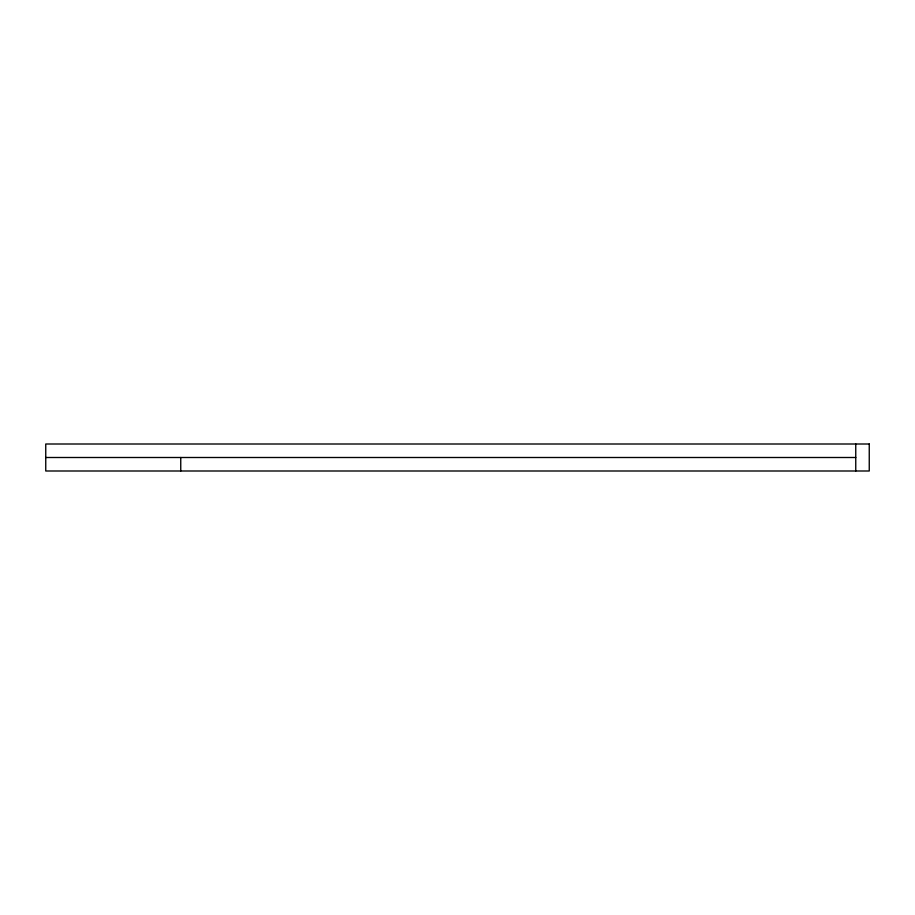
<?xml version="1.0" encoding="UTF-8"?>
<svg xmlns="http://www.w3.org/2000/svg" width="915" height="915" viewBox="0 0 915 915"><rect width="100%" height="100%" fill="white"/><g stroke="black" fill="none" stroke-linecap="round" stroke-linejoin="round"><path stroke-width="1.37" d="M45.75 457.5L855.754 457.5M855.754 444.004L855.754 470.996M180.747 457.5L180.747 470.996M869.25 444.004L45.75 444.004L45.75 470.996L869.25 470.996L869.25 444.004"/></g></svg>
